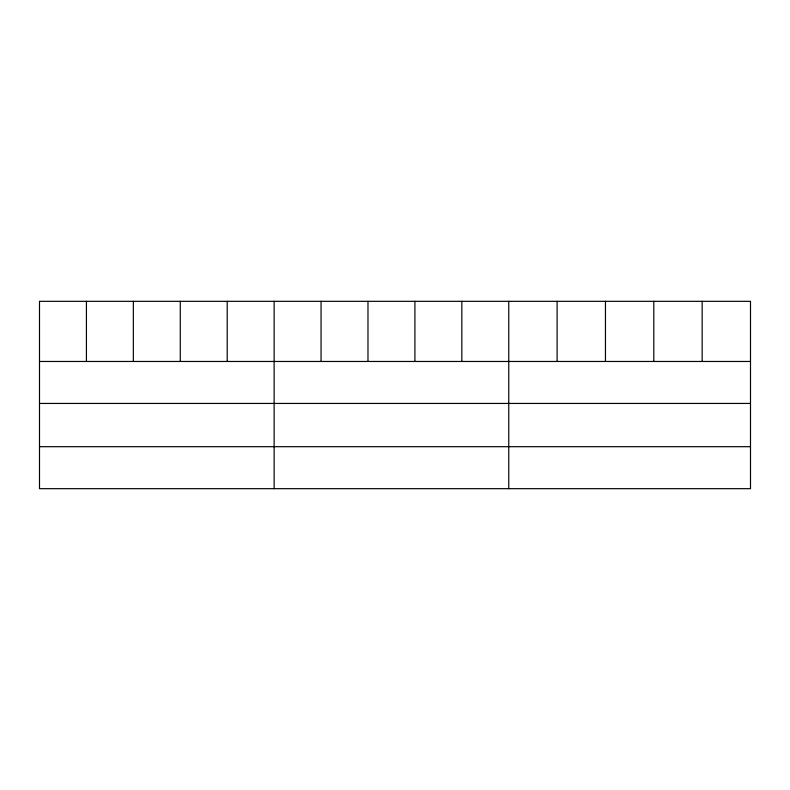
<?xml version="1.0" encoding="UTF-8"?>
<svg xmlns="http://www.w3.org/2000/svg" width="790" height="790" viewBox="0 0 790 790"><rect width="100%" height="100%" fill="white"/><g stroke="black" fill="none" stroke-linecap="round" stroke-linejoin="round"><path stroke-width="1.19" d="M750.5 403.443L750.5 301.326L39.5 301.326L39.5 488.674L750.5 488.674L750.5 403.443L39.5 403.443M39.5 361.465L750.5 361.465M39.5 446.696L750.5 446.696M702.152 301.326L702.152 361.465M653.804 301.326L653.804 361.465M605.456 301.326L605.456 361.465M557.108 301.326L557.108 361.465M508.76 301.326L508.76 488.674M461.834 301.326L461.834 361.465M414.908 301.326L414.908 361.465M367.982 301.326L367.982 361.465M321.056 301.326L321.056 361.465M274.13 301.326L274.13 488.674M227.204 301.326L227.204 361.465M180.278 301.326L180.278 361.465M133.352 301.326L133.352 361.465M86.426 301.326L86.426 361.465"/></g></svg>
